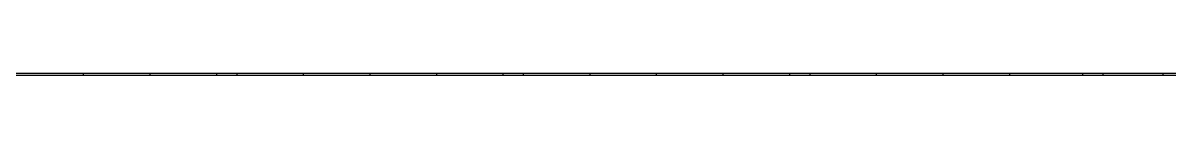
# Model space of a CAD drawing. Header units: inches. Extents: x -10781 to 50822, y -3854 to 38989.
# Drawn here: x 10683 to 16045, y 31235 to 31245 of the extents above; entities that cross this region are included whole.
import ezdxf

# ---------------------------------------------------------------- set-up
doc = ezdxf.new("R2010")
doc.units = ezdxf.units.IN
doc.header["$LTSCALE"] = 0.025
doc.header["$MEASUREMENT"] = 0
doc.layers.add('0-35', color=3, linetype='CONTINUOUS')
doc.layers.add('0-50', color=10, linetype='CONTINUOUS')

msp = doc.modelspace()

# ---------------------------------------------------------------- linework, layer by layer
at = {"layer": '0-35'}
for p, q in [((21416.8886, 31244.68024), (-171.02236, 31244.68024)), ((21416.8886, 31235.43024), (-171.02236, 31235.43024))]:
    msp.add_line(p, q, dxfattribs=at)
at = {"layer": '0-50'}
for p, q in [((10965.2636, 31244.68024), (10965.2636, 31235.43024)), ((11276.5136, 31244.68024), (11276.5136, 31235.43024)), ((11587.7636, 31244.68024), (11587.7636, 31235.43024)), ((11683.0136, 31244.68024), (11683.0136, 31235.43024)), ((11994.2636, 31244.68024), (11994.2636, 31235.43024)), ((12305.5136, 31244.68024), (12305.5136, 31235.43024)), ((12616.7636, 31244.68024), (12616.7636, 31235.43024)), ((12928.0136, 31244.68024), (12928.0136, 31235.43024)), ((13023.2636, 31244.68024), (13023.2636, 31235.43024)), ((13334.5136, 31244.68024), (13334.5136, 31235.43024)), ((13645.7636, 31244.68024), (13645.7636, 31235.43024)), ((13957.0136, 31244.68024), (13957.0136, 31235.43024)), ((14268.2636, 31244.68024), (14268.2636, 31235.43024)), ((14363.5136, 31244.68024), (14363.5136, 31235.43024)), ((14674.7636, 31244.68024), (14674.7636, 31235.43024)), ((14986.0136, 31244.68024), (14986.0136, 31235.43024)), ((15297.2636, 31244.68024), (15297.2636, 31235.43024)), ((15638.8886, 31244.68024), (15638.8886, 31235.43024)), ((15734.1386, 31244.68024), (15734.1386, 31235.43024)), ((16015.7636, 31244.68024), (16015.7636, 31235.43024))]:
    msp.add_line(p, q, dxfattribs=at)

doc.saveas('drawing.dxf')
